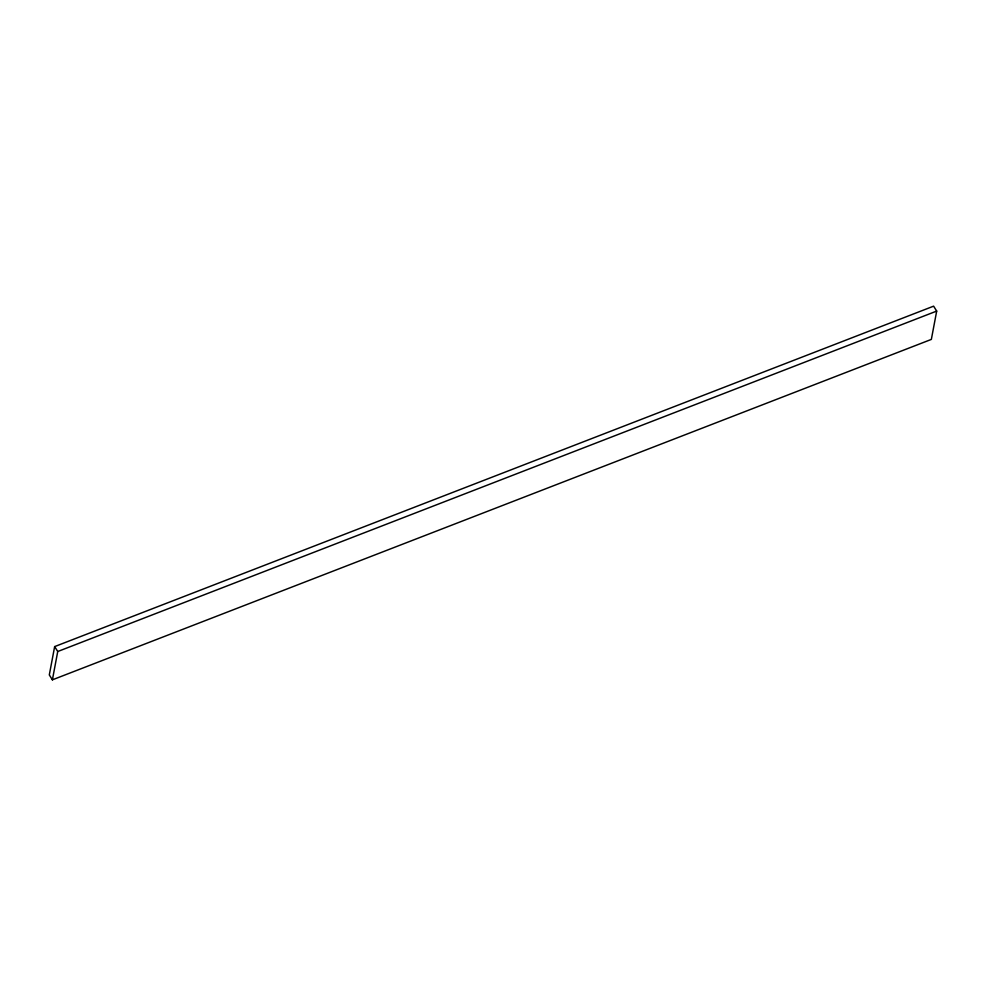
<?xml version="1.0" encoding="UTF-8"?>
<svg xmlns="http://www.w3.org/2000/svg" width="986" height="986" viewBox="0 0 986 986"><rect width="100%" height="100%" fill="white"/><g stroke="black" fill="none" stroke-linecap="round" stroke-linejoin="round"><path stroke-width="1.48" d="M54.649 646.594L49.3 674.917L52.394 679.835L931.351 339.406L936.7 311.083L933.606 306.165L54.649 646.594L57.743 651.512L52.394 679.835M57.743 651.512L936.7 311.083"/></g></svg>
